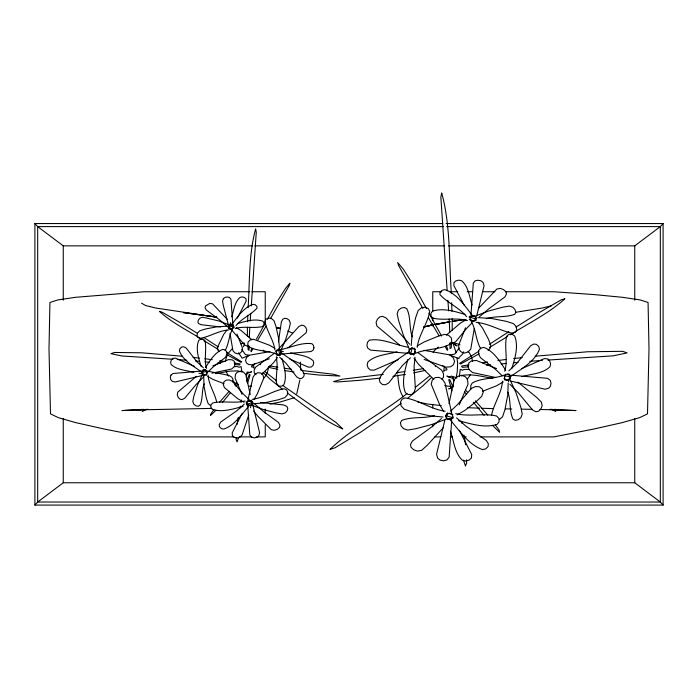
<?xml version="1.0" encoding="UTF-8"?>
<svg xmlns="http://www.w3.org/2000/svg" width="698" height="698" viewBox="0 0 698 698"><rect width="100%" height="100%" fill="white"/><g stroke="black" fill="none" stroke-linecap="round" stroke-linejoin="round"><path stroke-width="1.05" d="M249.134 346.095L249.125 350.283L248.156 349.75L247.851 345.562M452.208 330.381L452.208 318.585M508.179 383.019L507.83 394.64L504.959 409.639L502.499 416.907L499.332 419.594M246.996 405.241L247.092 402.24L249.771 400.163M247.397 327.222L247.415 336.349M247.598 321.804L247.834 315.304M248.113 307.722C249.849 281.425 248.671 254.526 255.625 228.9L256.262 232.268L251.289 305.855M249.299 337.815L249.762 327.475M236.256 437.55L236.133 439.583L237.067 441.921L238.611 437.419M246.324 377.252L247.127 372.06L250.408 372.453L251.533 371.737L247.075 373.561M230.942 329.29L233.315 327.536L233.472 324.989M250.181 320.993L250.722 313.428M451.615 342.823L451.248 347.857L450.001 348.546L449.992 343.172M451.693 420.528L449.128 457.234L446.842 459.999L443.579 460.802L440.063 460.13L437.672 458.167L436.564 454.285L444.844 420.213M411.227 345.475L412.221 333.216L415.607 317.817L418.198 310.453L421.487 307.713L425.318 307.207L428.284 308.603L429.698 311.264C427.752 323.698 418.835 334.412 417.23 347.272M491.593 415.04C493.896 403.557 501.635 393.271 502.534 381.143M232.766 381.972L233.001 379.38L231.832 377.199L228.892 375.376L206.704 370.952L206.625 375.053M470.984 314.65L473.314 283.152L475.164 280.84L477.86 280.212L480.905 280.762L483.025 282.393L484.089 285.656L476.917 315.016M415.031 357.228L414.071 366.607L415.354 388.646L414.001 392.424L411.523 394.492L408.129 394.501L405.486 392.782C401.123 382.338 405.014 370.001 407.85 359.479M474.3 328.453L470.757 349.175L468.026 352.01L464.467 353.075L461.108 351.923L459.092 349.497L458.603 345.379L465.505 327.746M459.284 376.719L460.27 369.347L462.704 370.298L463.149 369.678L465.383 369.347L469.047 369.504M444.382 366.197L443.666 371.458L445.167 370.062L446.729 369.992L447.017 369.076L442.366 365.368M453.054 387.102L453.325 385.104M504.706 371.179C508.249 359.723 504.008 347.395 506.652 336.183L508.929 334.246L512.131 334.281L514.644 335.991C518.806 346.243 514.984 358.292 511.817 368.448M237.137 424.367L238.297 417.334M299.896 379.939L296.729 393.89M456.038 377.923L457.26 371.737L457.626 363.23L457.05 357.952M228.647 328.714L229.406 324.971L218.919 320.993L202.778 317.18L200.021 318.114L198.363 320.016L197.848 322.022L198.642 323.567L201.216 324.736L220.751 326.961M239.894 408.243L240.321 406.192M241.176 402.083L241.604 400.024M510.29 375.114L509.514 378.805L507.533 380.619M408.923 353.424L409.717 349.681L411.803 347.805M230.497 322.659L230.07 324.614L233.455 325.477M231.78 316.779C233.909 310.235 234.598 302.077 240.033 297.4L242.293 296.929L244.64 297.557L246.028 298.901L246.106 301.178L237.346 318.175M448.989 403.636L454.18 379.695L457.347 376.44L461.378 375.28L465.226 376.632L467.52 379.433L468 384.205L459.223 404.91M447.558 413.993L447.095 416.087L452.766 417.657M247.528 383.621L250.102 374.695L249.343 374.39L247.04 379.878M248.741 414.952L242.058 435.055L239.475 437.445L236.884 438.021L234.144 437.288L232.408 435.648L232.198 432.908L242.171 413.312M250.477 407.737L250.975 405.669L247.005 404.666M278.432 341.837L281.39 321.83L282.873 319.143L284.775 318.271L287.157 318.716L289.347 320.365L290.368 323.165L289.208 328.496L285.534 339.786L280.884 350.579L276.783 349.977L276.295 354.069C267.543 350.326 257.196 351.356 248.959 346.836L247.781 344.629L248.078 342.029L250.189 339.978L253.4 339.228L269.262 345.144L274.951 348.372M508.484 381.727L509.749 376.754L504.497 375.716M204.121 383.874C201.521 390.767 203.092 398.759 199.994 405.329L198.215 406.245L195.955 405.843L193.817 404.203L192.796 401.411L193.878 396.089L197.543 384.956L202.394 374.468L206.276 375.009M203.31 369.478L202.001 373.823L198.93 373.264M279.889 355.622L281.303 351.242L283.371 351.609M474.527 320.766L475.181 318.75L470.086 317.224M504.418 377.208L505.431 374.268M413.722 355.195L415.127 351.199M243.436 346.731L244.649 343.974M252.013 348.215L250.8 350.981L251.28 351.687L252.807 348.869M461.675 376.135L462.041 375.393C472.31 373.666 482.711 376.658 492.797 378.456M459.11 348.058L454.73 354.122L449.774 354.942L458.9 358.667L459.04 357.559L462.416 354.314L463.69 351.809M256.402 339.106L265.406 322.895M267.386 319.344L276.731 302.304L285.499 288.44L289.94 283.214L289.129 285.709L270.492 318.672M474.719 321.141L476.202 318.489M254.081 399.378L257.326 393.777L263.783 378.063L262.971 374.948L260.703 372.95L257.745 372.767L255.224 374.015L253.06 377.095L247.755 400.853L252.406 401.202L251.725 405.25L263.469 409.578L276.076 412.893L282.158 413.879L285.377 412.788L287.306 410.572L287.794 408.199L286.765 406.349L283.676 404.962L260.537 402.484M445.594 416.357L447.627 412.884M257.719 340.188L266.069 326.123M205.491 367.514C209.95 360.648 214.871 352.385 222.784 349.384L225.114 349.951L226.841 351.871L226.859 354.549L225.402 357.385L212.873 367.192L208.021 372.008M260.651 363.972L260.136 364.74M213.92 409.656L210.892 413.827L210.421 415.624L216.005 410.197M225.14 350.483C229.014 343.948 228.831 335.476 232.696 328.714L228.717 328.409M277.438 357.507L273.668 362.567L261.829 374.241M226.911 330.093L223.692 334.394L217.34 347.621L217.968 350.317L219.277 351.478M452.33 377.941L454.154 380.471M222.269 402.694L230.401 392.738M443.309 427.682L427.15 445.359L421.601 450.358L417.387 451.117L413.678 449.748L411.07 447.322L410.468 444.556L412.431 441.005L431.94 426.748L441.511 418.538M504.218 376.536L506.085 374.311L508.859 374.276M478.392 308.429L496.863 289.007L500.387 288.405L503.52 289.591L505.858 291.616L506.504 293.91L504.977 296.886L488.434 309.109L479.5 316.726M219.547 402.31L229.11 391.316M232.451 348.415L228.752 352.726A21.751 21.751 0 0 0 225.428 361.547M263.329 378.674L265.179 376.527A21.751 21.751 0 0 0 268.617 366.764M415.345 351.871L413.373 354.156L410.441 354.244M235.889 386.395L237.931 384.057M441.721 379.232L443.448 377.33L443.535 373.788L441.581 370.097L417.648 352.446M34.9 505.082L37.683 502.028L63.256 482.772L634.744 482.772L660.317 502.028L663.1 505.082L34.9 505.082L34.9 223.552L442.794 223.552M446.066 223.552L663.1 223.552L660.317 226.606L634.744 245.862L448.605 245.862M246.246 374.809L247.31 373.212M234.79 385.034L236.788 382.949M469.815 317.93L472.31 315.383C464.659 305.768 456.989 293.631 444.818 289.635L442.061 290.255L440.08 292.209L439.958 294.573C447.497 303.063 459.31 307.539 466.657 316.726M203.284 377.278L195.876 384.773L184.7 398.244L182.038 399.596L180.014 399.195L178.26 397.424L177.24 394.937L177.842 392.084L196.225 376.475M471.944 323.008L467.137 327.851L455.628 341.784L452.06 343.346L449.451 343.268M251.062 404.936L252.728 404.578L259.612 432.769L258.749 435.796L256.881 437.323L254.133 437.847L251.594 437.227L249.814 435.063L247.746 405.634L251.062 404.936L253.261 402.746M453.098 416.863L450.097 419.856C459.616 430.605 468.463 444.696 482.51 449.591L485.721 448.875L488.059 446.572L488.347 443.736L486.323 440.464L465.976 426.234L456.562 417.849M235.907 325.696C241.691 318.428 250.992 314.868 256.969 308.184L256.873 306.343L255.328 304.817L253.173 304.337C243.681 307.452 237.695 316.927 231.727 324.422L234.162 326.9L233.315 327.536M431.469 377.583L422.857 385.837L407.964 398M410.45 357.821L402.598 365.342L388.742 382.949L385.453 384.755L382.53 384.563L380.113 382.487L379.293 379.625C383.952 367.174 397.38 360.081 407.658 352.525M446.441 335.014L460.628 322.947L466.072 319.832M231.256 324.038L228.019 327.092L219.146 319.527L206.242 309.991L205.055 307.678L205.561 305.881L209.828 303.377L212.576 303.848L227.173 319.222M450.655 411.087L457.338 404.788L471.412 388.358L475.504 386.579L479.413 386.779L482.301 389.126L483.217 392.206L481.707 396.351L475.966 401.769L464.685 410.564L457.12 414.848M508.868 370.821L517.052 363.082L530.637 345.772L533.717 344.062L536.404 344.332L538.69 346.4L539.467 349.209C534.816 361.878 521.04 368.919 510.666 376.571L507.716 373.919M488.068 350.256L489.952 348.581L490.764 345.135L488.33 338.94L482.615 328.165L478.113 322.162M244.317 404.072L236.666 410.878L220.795 421.985L219.224 424.532L219.442 426.748L221.266 428.546L223.77 429.104C234.729 425.283 241.63 414.298 249.055 405.904L246.132 402.99M438.423 347.028L434.828 350.108A21.751 21.751 0 0 0 433.074 352.35M278.432 355.518L281.486 352.944C289.696 358.99 300.524 364.574 304.276 374.529L303.647 376.754L301.763 378.386L299.477 378.534L296.912 377.121L286.101 363.388L279.593 357.149M274.846 352.935L255.695 367.096L254.177 369.975L254.238 372.741L256.035 374.721M429.488 376.082L415.319 387.294M401.202 403.165L386.84 414.132L361.084 431.931L335.092 447.767L329.98 449.416C352.856 427.316 382.242 413.495 406.96 393.611M288.012 347.866L306.117 332.772L306.788 329.936L305.776 327.441L303.918 325.626L301.745 325.172L298.91 326.472L278.38 349.218L280.552 351.173M254.927 363.518L251.463 366.302L251.681 367.017L252.903 367.069L254.072 368.16L253.557 364.408M489.342 344.341L508.842 331.672M478.95 351.173L459.581 363.37L460.575 363.998L479.378 353.685M515.944 327.083L539.135 312.617L561.401 299.756L564.944 298.744C548.663 313.489 528.604 323.174 510.151 334.839M489.481 347.517L507.525 336.445M503.302 381.893L496.487 385.82L482.484 391.308M417.125 345.964L424.183 341.95L437.201 336.593L444.53 334.359L448.648 335.328L451.353 337.954L451.728 341.296L450.219 344.114C439.661 349.907 426.391 348.599 415.179 353.397L414.551 348.145M206.878 373.823L203.703 375.533L204.025 386.238L206.268 397.939L208.179 403.61L210.656 405.704M276.138 351.164L279.505 349.48M142.218 411.48L146.388 409.473M451.545 387.704L448.701 388.917L451.737 387.713M212.811 365.909L228.534 359.618L232.164 359.845L234.275 361.355L235.226 363.955L234.214 366.747L231.64 368.98L211.991 373.177M269.28 358.789L252.475 364.818L248.68 364.531L246.507 362.986L245.539 360.343L246.569 357.489L249.247 355.247L269.969 351.618M275.562 351.094L278.615 349.977L279.645 353.912L276.574 354.994M294.224 397.72L280.326 401.978L270.074 404.072M521.781 368.588L544.3 358.615L547.633 358.877L549.64 360.796L550.626 363.867L550.015 366.747C542.808 373.779 531.318 373.91 521.982 376.615M398.427 359.566L374.006 370.193L370.42 370.01L368.212 368.125L367.174 365.01L367.855 362.053C375.445 354.828 387.32 354.558 397.083 351.818M237.276 323.732C245.312 321.316 254.526 318.41 262.736 321.115L264.001 322.808L263.931 325.006L262.308 326.603C253.618 328.618 244.16 325.896 235.331 328.488M246.176 402.004L251.463 400.251M229.494 329.212L234.092 327.737M233.464 325.861L229.485 327.048L230.139 329.037M243.148 406.367C233.341 408.906 222.313 412.605 212.375 409.429L210.892 407.458L210.927 404.875L212.698 402.955C223.081 400.478 234.415 403.723 245.042 400.992M246.97 404.194L251.402 402.964L250.922 400.853M252.344 399.335C263.591 397.816 273.188 390.575 284.13 388.786L286.503 389.798L287.759 392.04L287.253 394.998L284.81 397.598L278.31 399.78L265.004 402.72L253.967 403.758M469.004 317.014L474.439 315.636M424.471 326.751L432.987 324.814M447.636 419.55L453.089 418.172M425.326 370.35L413.521 372.968M551.341 305.82L542.032 308.062L515.499 312.32M423.52 327.092L432.847 324.875L423.616 327.083M486.209 318.681C495.458 315.732 505.814 317.756 514.731 314.292L515.752 312.303L515.089 309.738L512.96 307.303L509.427 306.099L502.796 307.181L488.731 310.985L475.286 316.089L476.001 319.614M215.603 373.648L230.078 371.092L238.044 370.874L240.025 371.807M228.499 329.962C218.43 330.721 209.714 336.741 200.038 338.364L198.04 337.5L197.054 335.59L197.534 333.042L199.698 330.826L205.395 329.011L217.287 326.743L227.304 326.202M434.348 415.668C423.738 418.826 411.907 416.348 401.751 420.423L400.425 422.787L401.053 425.832L403.523 428.668L407.658 430.073L415.45 428.808L431.617 424.559L446.676 419.009L445.978 414.856M206.573 371.493L202.525 372.287L203.511 376.17M434.819 324.553L449.591 321.883M434.941 324.544L449.948 321.769M434.959 324.439L450.193 321.708M423.573 368.588L413.242 370.28M468.977 364.862L461.596 366.031L462.172 367.331L468.628 366.79M452.679 321.403L464.196 319.597M392.852 376.335L405.416 374.39M404.796 371.58L396.464 372.802M482.484 362.777L487.632 361.992M452.086 321.368L465.025 319.422M413.495 348.302L409.29 348.921L403.331 335.084L398.619 320.6L397.127 313.768L398.436 310.182L401.245 308.071L404.308 307.495L406.742 308.621C411.087 317.154 408.984 327.763 412.23 336.881M505.937 380.105L509.924 379.555L516.136 392.991L520.839 407.266L522.217 414.089L520.917 417.666L518.169 419.768L515.272 420.283L512.995 419.114C509.051 410.869 511.076 400.818 507.865 392.136M497.91 360.534L506.129 359.435M513.58 358.571L522.209 357.629M535.165 356.224L587.777 351.757L622.633 351.33L627.101 352.9L613.149 355.84L547.817 360.063M380.148 378.107L360.648 380.244L337.553 381.954L333.592 381.588L342.125 379.232L383.263 374.372M501.129 363.902L506.399 363.414M513.789 362.742L518.012 362.349M486.471 365.237L490.598 364.871M136.171 409.953L147.871 409.394L121.976 410.564L143.657 409.351M529.677 361.355L542.477 360.377M476.176 320.495L471.071 320.879C476.027 329.561 475.792 340.423 480.748 348.799M446.79 413.74L451.763 413.373L444.966 382.914L442.183 378.962L438.955 377.365L435.159 377.601L432.254 380.157L431.216 384.162L439.496 404.299L443.527 411.262M234.275 366.633L237.128 366.52L239.222 367.253L241.115 366.511L241.874 372.147M211.895 408.4L138.37 409.874M443.326 226.606L37.683 226.606L34.9 223.552M446.598 226.606L660.317 226.606L660.317 502.028L37.683 502.028L37.683 226.606L63.256 245.862L252.659 245.862M254.84 245.862L444.251 245.862M249.84 291.738L144.128 291.738L75.279 297.331L57.803 299.948L49.933 302.478L49 348.948L50.5 413.862L58.248 417.613L75.593 422.587L103.801 428.947L144.128 436.896L233.909 436.896M251.969 291.738L265.249 291.738L265.249 323.82M441.834 291.738L432.751 291.738L432.751 311.195M450.28 291.738L457.722 291.738M467.285 291.738L472.598 291.738M483.217 291.738L494.908 291.738M505.535 291.738L553.872 291.738L594.373 294.608L622.721 297.331L640.197 299.948L648.067 302.478L649 348.948L647.5 413.862L639.752 417.613L622.407 422.587L594.199 428.947L553.872 436.896L480.032 436.896M239.213 436.896L251.969 436.896M256.166 436.896L265.249 436.896L265.249 424.803M434.767 436.896L440.831 436.896M450.28 436.896L452.409 436.896M464.091 436.896L466.22 436.896M202.499 370.35L205.387 370.385L207.323 372.697M521.432 409.159L532.295 409.325M505.404 408.871L511.791 408.993M539.894 409.447L576.025 410.564L550.129 409.394L559.63 409.874M280.744 354.75L277.699 354.663L276.329 353.083M479.613 408.199L467.704 407.676M481.777 408.269L493.669 408.627M477.781 317.66L490.834 318.358L506.067 321.272L513.37 323.593L516.154 326.437L516.764 329.7L515.499 332.152L512.934 333.251C500.422 331.131 489.141 323.383 476.106 322.415M173.017 359.278L121.871 355.971L110.991 353.685L114.472 352.464L141.668 352.795L182.422 356.242M177.24 359.531L186.863 360.273M554.343 409.351L561.829 409.953M234.676 364.531L239.641 364.941L240.086 363.92L234.17 362.986M217.671 363.039L220.681 363.309M195.396 360.988L199.645 361.381M204.968 361.869L209.217 362.262M443.029 417.029L429.645 415.764L412.588 411.995L404.255 409.203L401.123 405.87L400.478 402.074L402.083 399.195L405.137 397.895C418.94 400.094 431.006 409.298 445.158 411.235M511.32 375.21L547.564 378.325L550.233 380.323L551.01 383.141L550.46 386.203L548.645 388.271L544.955 389.196L511.198 381.195M301.78 370.49L333.269 374.224L339.926 376.065L318.829 375.018L303.333 373.317M407.876 353.31L370.664 350.152L367.794 348.189L366.904 345.379L367.497 342.273L369.434 340.144C382.312 337.989 395.347 345.004 408.025 347.229M193.084 357.402L199.48 358.1M441.258 405.599L427.926 404.072L417.674 401.978M455.724 413.609C469.152 417.055 483.74 412.893 496.714 416.06L498.974 418.53L499.026 421.836L497.124 424.367C484.717 428.371 470.923 423.852 458.656 420.737M291.406 369.277L284.112 368.212M204.819 358.711L212.288 359.714M216.895 317.119L183.321 312.591L215.56 316.971M216.694 317.145L155.968 308.062L145.62 305.567L141.546 303.159M424.07 350.361L449.852 354.898L453.281 357.777L454.599 361.433L453.36 364.827L450.576 366.808L445.708 367.165L424.166 359.444M277.856 367.253L269.629 365.9M219.713 360.761L223.918 361.407M467.355 320.548C456.134 317.276 444.129 320.775 433.1 318.183L431.024 316.133L430.928 313.315L432.551 311.142C443.012 307.687 454.756 311.369 464.999 314.432M284.767 370.577L294.05 372.017M290.612 352.883C298.151 355.029 307.347 355.212 313.201 360.822L313.734 363.135L312.922 365.56L311.203 367.035L308.403 367.174L289.757 359.016M193.808 372.331C186.235 370.237 176.987 370.08 171.123 364.487L170.644 362.236L171.411 359.845L172.973 358.344L175.573 358.144L194.515 366.398M277.778 369.373L268.18 367.244M470.888 315.688L476.411 316.822M495.676 377.496L472.424 372.514L469.126 369.643L467.826 366.066L469.047 362.733L471.752 360.805L476.411 360.5L496.566 368.57M446.101 418.303L451.772 419.498M276.556 327.589L280.631 328.557M276.443 327.571L280.552 328.549M276.565 327.51L280.605 328.522M457.024 377.915L451.292 376.1L450.123 377.016L448.36 376.964L446.921 376.048L452.4 378.29M224.049 383.717L212.873 379.363L207.882 376.484M469.283 319.632L473.209 320.897M448.945 413.242L452.819 414.525M413.879 354.252L410.878 353.197L412.195 348.145L415.179 349.236M287.611 330.965L292.593 333.059M247.52 346.234L244.745 345.013L231.631 329.988M551.612 409.473L555.783 411.48M411.96 347.962L415.554 349.75M504 378.63L507.394 380.454M451.58 342.893L457.138 345.903L453.779 343.617M243.986 402.231L237.678 398.663L224.398 387.573L223.22 384.336L223.936 381.937L226.196 380.113L229.241 379.956L232.425 381.344L243.41 394.152L249.064 399.492M236.29 327.72L240.845 330.32L251.908 339.734M226.379 354.392L240.88 362.341L241.656 361.852L226.545 352.333M202.088 339.516C187.736 330.451 172.136 322.912 159.476 311.439L162.241 312.233L179.604 322.267L197.499 333.426M203.825 340.58L218.177 349.393M203.86 337.535L218.448 347.011M473.323 321.63L470.278 319.37L470.068 316.115M517.829 382.12L536.5 397.258L541.395 402.135L542.163 405.782L540.854 408.976L538.612 411.244L536.012 411.759L532.609 410.031L518.274 392.756L509.915 384.301M399.596 345.021L376.946 326.097L376.082 322.45L377.374 319.256L379.764 316.927L382.548 316.342L386.186 318.009L409.656 344.219M276.556 380.794L265.135 371.764M282.568 385.34L336.227 422.656L342.744 428.965C322.712 419.952 304.956 406.079 287.323 392.991M282.219 389.091L270.3 379.38L262.971 372.348M450.036 413.155L452.618 415.153L452.705 418.032M408.522 351.949L411.646 354.593M254.796 404.055L263.225 411.288L278.432 422.412L279.968 425.178L279.497 427.333L277.464 429.226L274.567 430.291L271.286 429.706L258.024 416.409L253.505 411M232.914 380.986L235.069 382.836A21.751 21.751 0 0 0 238.411 384.633M433.72 379.25L418.547 364.286L414.036 358.231M201.364 372.653L204.767 375.777M474.553 316.438L476.437 318.218M203.484 367.916L196.827 361.625L186.235 348.119L183.827 346.784L181.733 347.002L179.953 348.616L179.351 350.806C182.972 360.692 193.721 366.18 201.809 372.147L204.68 369.556L205.387 370.385M502.176 375.864L496.479 370.219L480.425 357.646L478.549 354.008L478.575 350.579L480.791 348.11L483.775 347.386C493.774 351.146 500.012 361.547 505.675 370.184M445.411 416.497L447.523 418.608M465.453 390.034L467.651 392.328M475.347 400.792L487.754 415.04M464.484 391.979L466.543 394.335M468.018 351.286L469.248 352.726A21.751 21.751 0 0 1 471.394 356.957M473.349 402.188L484.133 415.354M492.395 425.265L499.62 432.315L499.018 430.003L495.371 424.969M403.269 396.953C398.828 390.662 398.558 382.434 397.729 375.009M435.238 366.084L435.543 366.581M422.866 308.429L398.724 265.755L397.677 262.553L403.374 269.254L414.612 287.035L426.365 308.455M428.415 317.773L438.99 335.598M251.062 400.608L252.964 403.854M228.307 326.149L229.755 328.741M428.965 313.114L441.581 336.017M445.385 346.906L447.244 350.335L447.863 349.436L446.301 345.885M238.454 352.839L242.189 358.187L249.299 355.273L245.443 354.636L241.874 349.611M241.936 394.248L235.086 378.098L235.462 374.381L237.25 372.191L240.252 371.144L243.401 372.051L245.871 374.59L250.224 394.649M452.941 343.05L456.169 352.778M459.336 430.291L471.7 454.477L471.438 457.984L469.213 460.087L465.697 461.02L462.381 460.279C454.564 453.019 453.892 440.892 450.437 431.181M452.688 386.483L449.73 379.442L448.753 379.834L451.946 390.836M452.566 376.466L453.299 378.255L453.595 383.115M464.414 305.654L453.883 285.587L453.979 282.664L455.759 280.936L458.769 280.142L461.657 280.736C468.55 286.564 469.353 296.842 472.118 305.009M237.032 334.063L242.424 347.822L242.04 351.033L240.47 352.918L237.844 353.825L235.069 352.996L232.94 350.771L230.026 333.452M276.111 351.731L277.429 355.474M201.12 366.415C198.537 358.318 195.414 348.703 198.703 340.493L200.666 339.158L203.17 339.132L204.942 340.65C206.992 349.55 203.694 359.339 206.538 368.431M205.631 369.582L206.896 373.256M463.428 460.087L465.461 466.02L466.657 463.027L466.473 459.808M408.758 349.768L410.267 354.453M281.957 358.65C284.191 366.904 287.271 376.588 283.85 384.79L281.783 386.134L279.148 386.125L277.211 384.511L276.155 381.57L277.158 364.373L276.382 356.791M509.017 374.076L510.43 378.717M274.864 349.934C273.616 339.673 266.575 331.105 264.97 321.211L266.069 319.134L268.381 318.044L271.365 318.445L273.93 320.574L275.954 326.324L278.598 338.329L279.418 348.468M461.509 421.269L461.954 423.381M208.021 375.062C208.728 384.694 214.67 392.922 216.668 401.978M463.995 435.142L465.592 444.809M246.726 380.166L246.987 382.103M504.942 380.236L504.392 375.035C494.036 379.18 481.786 377.566 472.171 383.054L470.679 385.846L470.984 389.17M397.424 371.057L397.572 373.029M447.165 290.656L440.857 197.237L441.677 192.918C450.437 224.852 448.997 258.408 451.205 291.197L451.274 293.3M447.898 300.358L448.648 310.898M449.18 319.021L449.782 332.553M451.632 302.784L451.938 311.212M300.384 362.122L300.655 370.071M663.1 223.552L663.1 505.082M634.744 245.862L634.744 300.201M634.744 418.652L634.744 482.772M432.751 317.503L432.751 320.661M432.751 323.82L432.751 325.922M432.751 404.814L432.751 407.972M432.751 424.803L432.751 426.818M265.249 409.019L265.249 413.225M63.256 245.862L63.256 300.201M63.256 418.652L63.256 482.772M470.443 374.451A21.751 21.751 0 0 1 467.241 379.136M451.292 386.378A21.751 21.751 0 0 1 444.739 385.444M451.728 342.884A21.751 21.751 0 0 1 460.008 344.803M471.708 357.847A21.751 21.751 0 0 1 472.572 361.547M251.428 385.915A21.751 21.751 0 0 1 248.61 386.317M228.482 376.1A21.751 21.751 0 0 1 226.143 370.926M240.662 343.8A21.751 21.751 0 0 1 244.37 343.023M263.172 350.108A21.751 21.751 0 0 1 264.926 352.35M170.949 375.079L170.347 377.269L170.774 379.66L172.188 381.274L175.067 381.998L203.013 375.341L202.106 371.013L173.034 373.517L170.949 375.079M313.943 347.822L313.254 350.012L311.011 351.539L281.172 354.095L280.238 349.698C290.682 347.717 301.361 342.168 311.971 343.73L313.481 345.397L313.943 347.822M223.377 298.692L222.54 301.231L223.377 305.663L228.534 325.538L232.844 324.657L230.951 299.276L229.502 297.479L227.4 296.99L225.026 297.418L223.377 298.692M432.716 324.945L428.511 325.73L432.795 324.936"/></g></svg>
